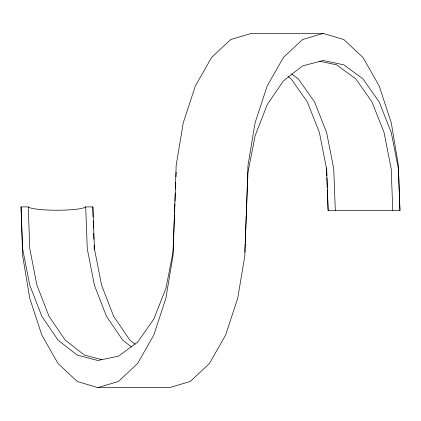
<?xml version="1.0" encoding="UTF-8"?>
<svg xmlns="http://www.w3.org/2000/svg" width="421" height="421" viewBox="0 0 421 421"><rect width="100%" height="100%" fill="white"/><g stroke="black" fill="none" stroke-linecap="round" stroke-linejoin="round"><path stroke-width="0.63" d="M174.51 214.273L173.01 252.337L165.911 288.396L153.812 319.076L137.599 342.136L118.469 356.155L97.819 360.508L77.169 355.082L58.035 340.11L41.826 316.313L29.728 285.128L22.629 248.795L21.05 206.9L28.233 206.9A29.038 3.894 0 0 0 56.961 210.232A29.038 3.894 0 0 0 85.695 206.9L92.878 206.9L94.457 248.795L101.556 285.128L113.654 316.313L129.863 340.11L135.036 344.157M174.589 212.305L174.915 203.896M175.02 201.306L175.352 192.902M175.504 189.018L175.757 182.551M175.989 176.731L176.162 172.205M244.838 252.337L245.175 243.806M245.222 242.491L247.99 172.205L255.089 135.872L267.188 104.687L283.401 80.89L302.531 65.918L323.181 60.492L343.831 64.845L362.965 78.864L379.174 101.924L391.272 132.604L398.371 168.663L399.95 210.5L328.122 210.5L326.543 168.663L319.444 132.604L307.346 101.924L291.137 78.864L288.032 76.59M399.95 210.5L398.371 165.364L391.272 122.8L379.174 85.942L362.965 57.493L343.831 39.542L323.181 33.412L302.531 39.542L283.401 57.493L267.188 85.942L255.089 122.8L247.99 165.364L244.838 255.636L237.739 298.2L225.635 335.058L209.426 363.507L190.292 381.458L169.647 387.588L97.819 387.588L77.169 381.458L58.035 363.507L41.826 335.058L29.728 298.2L22.629 255.636L21.05 206.9M97.819 387.588L118.469 381.458L137.599 363.507L153.812 335.058L165.911 298.2L173.01 255.636L176.162 165.364L183.261 122.8L195.365 85.942L211.574 57.493L230.708 39.542L251.353 33.412L323.181 33.412M319.755 61.282L336.647 64.845L355.782 78.864L371.99 101.924L384.089 132.604L391.188 168.663L392.767 210.5M101.871 359.687L84.353 355.082L65.218 340.11L49.01 316.313L36.911 285.128L29.812 248.795L28.233 206.9M291.595 73.938L298.321 78.864L314.529 101.924L326.628 132.604L333.727 168.663L335.305 210.5M131.473 346.988L122.679 340.11L106.471 316.313L94.372 285.128L87.273 248.795L85.695 206.9M326.638 167.979L326.912 175.831M326.98 177.794L327.322 187.603M327.391 189.566L328.122 210.5M93.104 217.041L92.878 206.9M93.241 220.967L93.494 228.161M93.678 233.397L93.883 239.286M94.088 245.169L94.246 249.753"/></g></svg>
